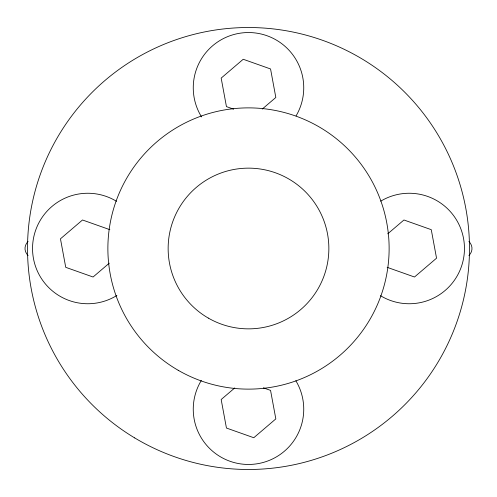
<?xml version="1.0" encoding="UTF-8"?>
<svg xmlns="http://www.w3.org/2000/svg" width="497" height="497" viewBox="0 0 497 497"><rect width="100%" height="100%" fill="white"/><g stroke="black" fill="none" stroke-linecap="round" stroke-linejoin="round"><path stroke-width="0.75" d="M28.081 241.43C23.98 245.593 23.986 251.407 28.081 255.57M468.919 255.57C473.014 251.407 473.014 245.593 468.919 241.424M262.236 109.079L275.829 97.474L270.554 68.959L243.219 59.273L221.171 78.104L226.446 106.613L233.652 109.166M109.315 263.137L93.069 277.009L65.734 267.33L60.46 238.815L82.508 219.991L109.843 229.67M387.685 233.863L403.937 219.991L431.266 229.67L436.546 258.185L414.492 277.009L387.163 267.33M234.764 387.921L221.171 399.526L226.446 428.041L253.781 437.727L275.829 418.896L270.554 390.387L263.348 387.834M295.845 380.745A55.248 55.248 0 0 1 284.178 451.394A55.248 55.248 0 0 1 212.573 451.183A55.248 55.248 0 0 1 201.322 380.466M116.907 295.448A55.248 55.248 0 0 1 45.935 284.564A55.248 55.248 0 0 1 45.656 212.766A55.248 55.248 0 0 1 116.534 201.322M380.745 201.155A55.248 55.248 0 0 1 451.394 212.822A55.248 55.248 0 0 1 451.183 284.427A55.248 55.248 0 0 1 380.466 295.678M201.552 116.901A55.248 55.248 0 0 1 212.244 46.103A55.248 55.248 0 0 1 283.843 45.326A55.248 55.248 0 0 1 296.069 115.882M208.324 318.092A80.359 80.359 0 0 0 328.859 248.5A80.359 80.359 0 0 0 208.324 178.908A80.359 80.359 0 0 0 208.324 318.092M134.687 437.919A220.979 220.979 0 0 0 469.448 252.358A220.979 220.979 0 0 0 141.365 55.229A220.979 220.979 0 0 0 134.687 437.919M178.187 370.284A140.626 140.626 0 0 0 389.126 248.5A140.626 140.626 0 0 0 178.187 126.716A140.626 140.626 0 0 0 178.187 370.284"/></g></svg>
